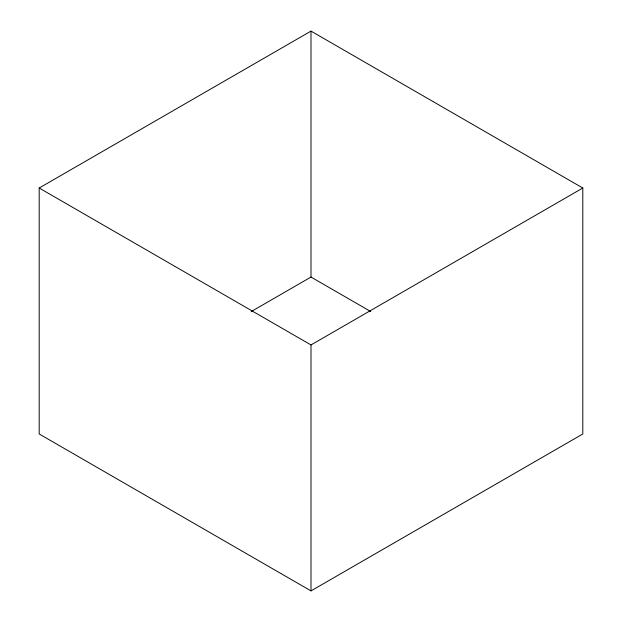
<?xml version="1.0" encoding="UTF-8"?>
<svg xmlns="http://www.w3.org/2000/svg" width="622" height="622" viewBox="0 0 622 622"><rect width="100%" height="100%" fill="white"/><g stroke="black" fill="none" stroke-linecap="round" stroke-linejoin="round"><path stroke-width="0.93" d="M39.194 188.023L311 31.1L582.806 188.023L582.806 433.977L311 590.9L39.194 433.977L39.194 188.023L311 344.946L582.806 188.023M251.257 311.544L311 277.054L370.743 311.544M311 31.1L311 277.054M311 344.946L311 590.9"/></g></svg>
